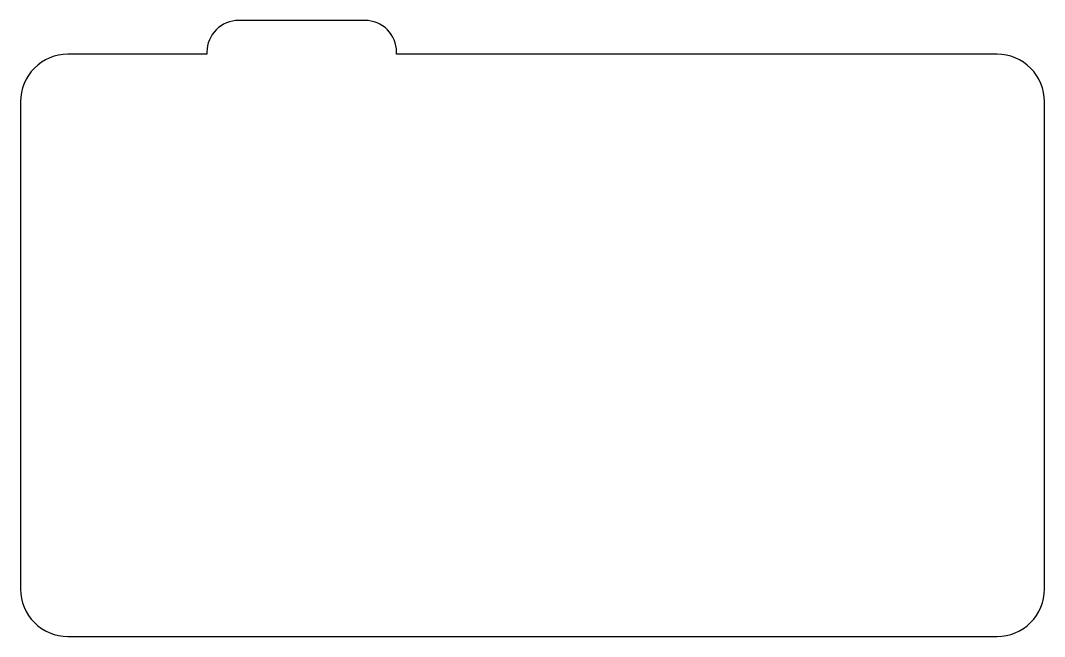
# Model space of a CAD drawing. Extents: x -7 to 57.8, y -7 to 32.
import ezdxf

# ---------------------------------------------------------------- set-up
doc = ezdxf.new("R2010")
doc.units = 0
doc.layers.get('0').update_dxf_attribs({"linetype": 'CONTINUOUS'})

msp = doc.modelspace()

# ---------------------------------------------------------------- linework, layer by layer
msp.add_lwpolyline([(55.0941, -6.98555), (55.3853, -6.94236), (55.6709, -6.87082), (55.9481, -6.77164), (56.2142, -6.64576), (56.4667, -6.49441), (56.7032, -6.31903), (56.9213, -6.12132), (57.119, -5.90318), (57.2944, -5.66671), (57.4458, -5.41419), (57.5716, -5.14805), (57.6708, -4.87085), (57.7424, -4.58527), (57.7856, -4.29405), (57.8, -4), (57.8, 26.86), (57.7856, 27.1541), (57.7424, 27.4453), (57.6708, 27.7309), (57.5716, 28.0081), (57.4458, 28.2742), (57.2944, 28.5267), (57.119, 28.7632), (56.9213, 28.9813), (56.7032, 29.179), (56.4667, 29.3544), (56.2142, 29.5058), (55.9481, 29.6316), (55.6709, 29.7308), (55.3853, 29.8024), (55.0941, 29.8456), (54.8, 29.86), (16.8, 29.86), (16.8, 30), (16.7904, 30.196), (16.7616, 30.3902), (16.7139, 30.5806), (16.6478, 30.7654), (16.5638, 30.9428), (16.4629, 31.1111), (16.346, 31.2688), (16.2142, 31.4142), (16.0688, 31.546), (15.9111, 31.6629), (15.7428, 31.7638), (15.5654, 31.8478), (15.3806, 31.9139), (15.1902, 31.9616), (14.996, 31.9904), (14.8, 32), (6.8, 32), (6.60397, 31.9904), (6.40982, 31.9616), (6.21943, 31.9139), (6.03463, 31.8478), (5.85721, 31.7638), (5.68886, 31.6629), (5.53121, 31.546), (5.38579, 31.4142), (5.25398, 31.2688), (5.13706, 31.1111), (5.03616, 30.9428), (4.95224, 30.7654), (4.88612, 30.5806), (4.83843, 30.3902), (4.80963, 30.196), (4.8, 30), (4.8, 29.86), (-4, 29.86), (-4.29405, 29.8456), (-4.58527, 29.8024), (-4.87085, 29.7308), (-5.14805, 29.6316), (-5.41419, 29.5058), (-5.66671, 29.3544), (-5.90318, 29.179), (-6.12132, 28.9813), (-6.31903, 28.7632), (-6.49441, 28.5267), (-6.64576, 28.2742), (-6.77164, 28.0081), (-6.87082, 27.7309), (-6.94236, 27.4453), (-6.98555, 27.1541), (-7, 26.86), (-7, -4), (-6.98555, -4.29405), (-6.94236, -4.58527), (-6.87082, -4.87085), (-6.77164, -5.14805), (-6.64576, -5.41419), (-6.49441, -5.66671), (-6.31903, -5.90318), (-6.12132, -6.12132), (-5.90318, -6.31903), (-5.66671, -6.49441), (-5.41419, -6.64576), (-5.14805, -6.77164), (-4.87085, -6.87082), (-4.58527, -6.94236), (-4.29405, -6.98555), (-4, -7), (54.8, -7)], close=True)

doc.saveas('drawing.dxf')
